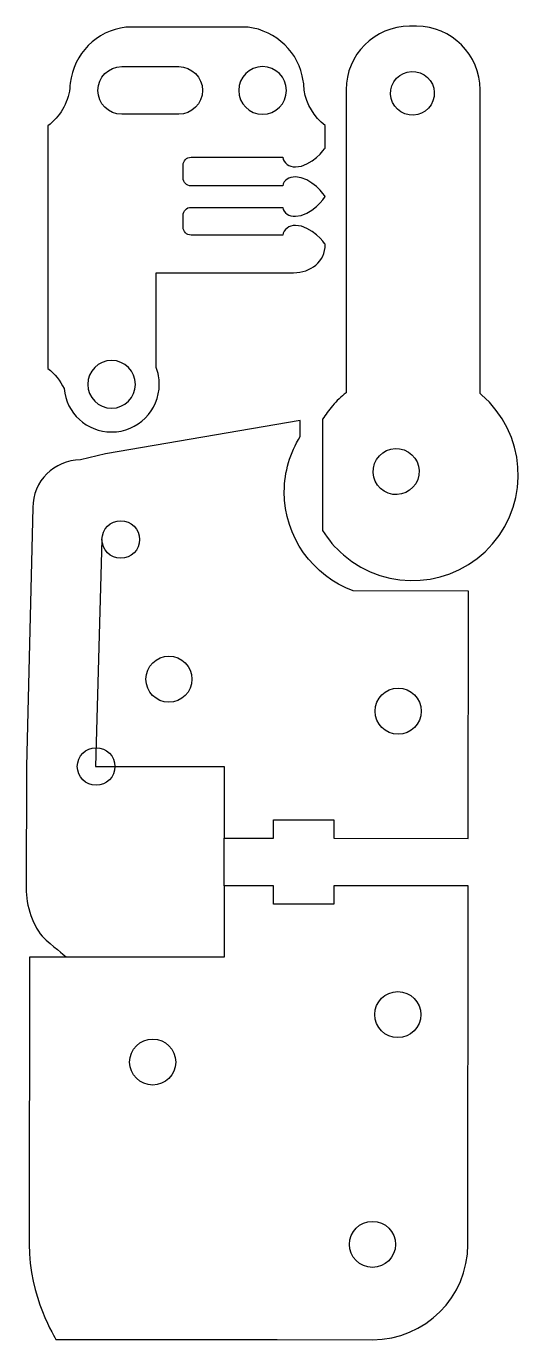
# Model space of a CAD drawing. Header units: millimetres. Extents: x 1.3 to 26.7, y 1.3 to 67.4.
import ezdxf

# ---------------------------------------------------------------- set-up
doc = ezdxf.new("R2010")
doc.units = ezdxf.units.MM
doc.layers.add('Layer_1', color=7, linetype='CONTINUOUS')

msp = doc.modelspace()

# ---------------------------------------------------------------- linework, layer by layer
at = {"layer": 'Layer_1', "color": 1, "true_color": 0xff0000}
for points in [[(12.445647, 67.373794), (6.296025, 67.373794)], [(20.92857, 67.42045), (20.581719, 67.42045)], [(6.089438, 65.389207), (8.954558, 65.389207)], [(3.495252, 64.551007), (3.484245, 64.428522)], [(17.381883, 64.220333), (17.381883, 48.96989)], [(24.127841, 48.922477), (24.127841, 64.220333)], [(21.756045, 63.664355), (21.756045, 63.664355)], [(8.954558, 62.989471), (6.089438, 62.989471), (6.089438, 62.989471)], [(13.178578, 62.989471), (13.178578, 62.989471)], [(2.376241, 62.412327), (2.376241, 50.182227)], [(16.332694, 61.2888), (16.332694, 62.427567)], [(9.179207, 59.783145), (9.179207, 60.423225)], [(9.579398, 60.823416), (14.190345, 60.823416)], [(14.827321, 60.334042), (14.827321, 60.339122)], [(14.190063, 59.382954), (9.579398, 59.382954)], [(9.579398, 58.302042), (14.190345, 58.302042)], [(16.332694, 58.846449), (16.332694, 58.846449), (16.332694, 58.843627), (16.332694, 58.846449), (16.332694, 58.846449)], [(9.179207, 57.301565), (9.179207, 57.901851)], [(14.827321, 57.85218), (14.827321, 57.85726)], [(14.190063, 56.901374), (9.579398, 56.901374)], [(7.821718, 50.236696), (7.821718, 55.010767), (14.732776, 55.010767)], [(24.202348, 48.862364), (24.202348, 48.862364)], [(5.578616, 48.189456), (5.578616, 48.189456)], [(16.201065, 47.627359), (16.201065, 42.023555)], [(15.071048, 46.756986), (15.071048, 47.56019), (5.275397, 45.889435), (4.011323, 45.580966)], [(5.578616, 46.989447), (5.578616, 46.989447)], [(20.991505, 44.594317), (20.991505, 44.594317)], [(1.611305, 43.18123), (1.289854, 30.14849), (1.283928, 23.852951)], [(5.093363, 41.57595), (4.771912, 30.145386), (11.248065, 30.139177), (11.244114, 26.538578), (13.721743, 26.535755), (13.721743, 27.456646), (16.761559, 27.453542), (16.761559, 26.532651), (23.534892, 26.52616), (23.547592, 38.979788), (17.737765, 38.985715)], [(6.986792, 41.574822), (6.986792, 41.574822)], [(7.306268, 34.542408), (7.306268, 34.542408)], [(18.844641, 32.931484), (18.844641, 32.931484)], [(5.744732, 30.145104), (5.744732, 30.145104)], [(11.242139, 24.138278), (11.242139, 24.1411), (11.244961, 26.539424)], [(23.515983, 6.077184), (23.533481, 24.128964), (16.760148, 24.135455), (16.760148, 23.214564), (13.720332, 23.217669), (13.720332, 24.13856), (11.242703, 24.141382), (11.242703, 24.13856), (11.239317, 20.539662), (7.528094, 20.543331), (5.482548, 20.546153), (1.442819, 20.550386), (1.428425, 6.098633)], [(18.824885, 17.651118), (18.824885, 17.651118)], [(6.487259, 15.263235), (6.487259, 15.263235)], [(17.548394, 6.081982), (17.548394, 6.081982)], [(2.772932, 1.297186), (13.911397, 1.28618), (18.711714, 1.282229), (18.711714, 1.281946)]]:
    msp.add_lwpolyline(points, dxfattribs=at)
for points in [[(6.296025, 67.373794), (4.824518, 67.19684), (3.660634, 66.025618), (3.495252, 64.551007)], [(15.228923, 64.668976), (15.015845, 66.088271), (13.877361, 67.201638), (12.445647, 67.373794)], [(20.581719, 67.42045), (18.814443, 67.42045), (17.381883, 65.98789), (17.381883, 64.220333)], [(24.127841, 64.220333), (24.127841, 65.98789), (22.695845, 67.42045), (20.92857, 67.42045)], [(4.889712, 64.188916), (4.889712, 64.852138), (5.426781, 65.389207), (6.089438, 65.389207)], [(8.954558, 65.389207), (9.617498, 65.389207), (10.154567, 64.852138), (10.154567, 64.188916)], [(13.178578, 65.389207), (12.515921, 65.389207), (11.978569, 64.852138), (11.978569, 64.188916)], [(14.378587, 64.188916), (14.378587, 64.852138), (13.841236, 65.389207), (13.178578, 65.389207)], [(19.692719, 64.427484), (19.903821, 64.997008), (20.535999, 65.287697), (21.105805, 65.077442)], [(21.105805, 65.077442), (21.674765, 64.866904), (21.966583, 64.234162), (21.756045, 63.664355)], [(3.478318, 64.297571), (3.380105, 63.527387), (2.968907, 62.856545), (2.376241, 62.412327)], [(3.484245, 64.428522), (3.480858, 64.38506), (3.479729, 64.341316), (3.478318, 64.297571)], [(6.089438, 62.989471), (5.426781, 62.989471), (4.889712, 63.526258), (4.889712, 64.188916)], [(10.154567, 64.188916), (10.154567, 63.526258), (9.617498, 62.989471), (8.954558, 62.989471)], [(11.978569, 64.188916), (11.978569, 63.526258), (12.515921, 62.989471), (13.178578, 62.989471)], [(13.178578, 62.989471), (13.841236, 62.989471), (14.378587, 63.526258), (14.378587, 64.188916)], [(15.259121, 64.383931), (15.252629, 64.479887), (15.243034, 64.575842), (15.228923, 64.668976)], [(15.267587, 64.207542), (15.267587, 64.267656), (15.263354, 64.326076), (15.259121, 64.383931)], [(16.332694, 62.427567), (15.774458, 62.853722), (15.384145, 63.484489), (15.267587, 64.207542)], [(20.343241, 63.014679), (19.773434, 63.225217), (19.482463, 63.857677), (19.692719, 64.427484)], [(21.756045, 63.664355), (21.545508, 63.095113), (20.912765, 62.804142), (20.343241, 63.014679)], [(14.827321, 60.339122), (15.659029, 60.339122), (16.332694, 61.2888), (16.332694, 61.2888)], [(9.179207, 60.423225), (9.179207, 60.644205), (9.358136, 60.823416), (9.579398, 60.823416)], [(14.190345, 60.823416), (14.246507, 60.522567), (14.509821, 60.334042), (14.827321, 60.334042)], [(9.579398, 59.382954), (9.358136, 59.382954), (9.179207, 59.562165), (9.179207, 59.783145)], [(14.827321, 59.833945), (14.509256, 59.833945), (14.245943, 59.684931), (14.190063, 59.382954)], [(16.331847, 58.846167), (16.322534, 58.859431), (15.653103, 59.833945), (14.827321, 59.833945)], [(9.179207, 57.901851), (9.179207, 58.122831), (9.358136, 58.302042), (9.579398, 58.302042)], [(14.190345, 58.302042), (14.246507, 58.001194), (14.509821, 57.85218), (14.827321, 57.85218)], [(14.827321, 57.85726), (15.653103, 57.85726), (16.322534, 58.832338), (16.331847, 58.846167)], [(9.579398, 56.901374), (9.358136, 56.901374), (9.179207, 57.080585), (9.179207, 57.301565)], [(14.827321, 57.39244), (14.509256, 57.39244), (14.245943, 57.203351), (14.190063, 56.901374)], [(16.332694, 56.443327), (16.332694, 56.443327), (15.659029, 57.39244), (14.827321, 57.39244)], [(14.732776, 55.010767), (15.613027, 55.010767), (16.332694, 55.563076), (16.332694, 56.443327)], [(5.578616, 50.589474), (4.915958, 50.589474), (4.378325, 50.05184), (4.378325, 49.389465)], [(6.778625, 49.389465), (6.778625, 50.05184), (6.241556, 50.589474), (5.578616, 50.589474)], [(2.376241, 50.182227), (2.723092, 49.917502), (2.998258, 49.56924), (3.189887, 49.172436)], [(7.978634, 49.389465), (7.978634, 49.688056), (7.921625, 49.972536), (7.821718, 50.236696)], [(3.189887, 49.172436), (3.299107, 47.94872), (4.326114, 46.989447), (5.578616, 46.989447)], [(4.378325, 49.389465), (4.378325, 48.726525), (4.916241, 48.189456), (5.578616, 48.189456)], [(5.578616, 46.989447), (6.903932, 46.989447), (7.978634, 48.063867), (7.978634, 49.389465)], [(5.578616, 48.189456), (6.241556, 48.189456), (6.778625, 48.726525), (6.778625, 49.389465)], [(17.381883, 48.96989), (17.138325, 48.773182), (16.906621, 48.555588), (16.694954, 48.310337)], [(16.694954, 48.310337), (16.506994, 48.093308), (16.347257, 47.863297), (16.201065, 47.627359)], [(24.202348, 48.862364), (24.178641, 48.883248), (24.152959, 48.902157), (24.127841, 48.922477)], [(24.754657, 41.354406), (26.675461, 43.579728), (26.428517, 46.940995), (24.202348, 48.862364)], [(14.272359, 43.974275), (14.272359, 44.997048), (14.56841, 45.947855), (15.071048, 46.756986)], [(18.815854, 45.399497), (19.038528, 46.000066), (19.705419, 46.306559), (20.305705, 46.084733)], [(20.305705, 46.084733), (20.905992, 45.862906), (21.213332, 45.19545), (20.991505, 44.594317)], [(4.011323, 45.580966), (2.685725, 45.580966), (1.611305, 44.506264), (1.611305, 43.18123)], [(19.501654, 43.909082), (18.900803, 44.13119), (18.593745, 44.798646), (18.815854, 45.399497)], [(20.991505, 44.594317), (20.769397, 43.994313), (20.102505, 43.687255), (19.501654, 43.909082)], [(17.737765, 38.985715), (15.713103, 39.740942), (14.270101, 41.686864), (14.272359, 43.974275)], [(5.093928, 41.576797), (5.093928, 42.099755), (5.51839, 42.522524), (6.041348, 42.522242)], [(6.041348, 42.522242), (6.564023, 42.521677), (6.987357, 42.097779), (6.986792, 41.574822)], [(16.201065, 42.023555), (16.478208, 41.576515), (16.827317, 41.163624), (17.246134, 40.801533)], [(6.039372, 40.629095), (5.516697, 40.629659), (5.093928, 41.054122), (5.093928, 41.576797)], [(6.986792, 41.574822), (6.986792, 41.052146), (6.562048, 40.628813), (6.039372, 40.629095)], [(17.246134, 40.801533), (19.472303, 38.88101), (22.833288, 39.128519), (24.754657, 41.354406)], [(7.306268, 34.542408), (7.306268, 35.183053), (7.826685, 35.701777), (8.467048, 35.70093)], [(8.467048, 35.70093), (9.107692, 35.700366), (9.626134, 35.180513), (9.62557, 34.54015)], [(8.46479, 33.381628), (7.824428, 33.382193), (7.305139, 33.902046), (7.306268, 34.542408)], [(9.62557, 34.54015), (9.62557, 33.899506), (9.105152, 33.381064), (8.46479, 33.381628)], [(18.844641, 32.931484), (18.844641, 33.571846), (19.365059, 34.09057), (20.005139, 34.090006)], [(20.005139, 34.090006), (20.646065, 34.089442), (21.164508, 33.569588), (21.163943, 32.929226)], [(20.003445, 31.770422), (19.362801, 31.771268), (18.843794, 32.290839), (18.844641, 32.931484)], [(21.163943, 32.929226), (21.163943, 32.288299), (20.643525, 31.769857), (20.003445, 31.770422)], [(3.851868, 30.147079), (3.851868, 30.670037), (4.27633, 31.093088), (4.799288, 31.092524)], [(4.799288, 31.092524), (5.321963, 31.092242), (5.745297, 30.668344), (5.744732, 30.145104)], [(4.797594, 29.199659), (4.274637, 29.200506), (3.851303, 29.624404), (3.851868, 30.147079)], [(5.744732, 30.145104), (5.744732, 29.622428), (5.319705, 29.199095), (4.797594, 29.199659)], [(1.283928, 23.852951), (1.283928, 22.972982), (1.732097, 21.869493), (2.281583, 21.400158)], [(2.281583, 21.400158), (2.83107, 20.931104), (3.31113, 20.547), (3.31113, 20.547)], [(18.824885, 17.651118), (18.824885, 18.291762), (19.345585, 18.810486), (19.985665, 18.809922)], [(19.985665, 18.809922), (20.626592, 18.809922), (21.145034, 18.289504), (21.14447, 17.649142)], [(19.983125, 16.490338), (19.343045, 16.490338), (18.824039, 17.010755), (18.824885, 17.651118)], [(21.14447, 17.649142), (21.14447, 17.008498), (20.62377, 16.489773), (19.983125, 16.490338)], [(6.487259, 15.263235), (6.487259, 15.90388), (7.007677, 16.422604), (7.648039, 16.42204)], [(7.648039, 16.42204), (8.288401, 16.42204), (8.807125, 15.901622), (8.806561, 15.26126)], [(7.645781, 14.102738), (7.005419, 14.102738), (6.486412, 14.622873), (6.487259, 15.263235)], [(8.806561, 15.26126), (8.806561, 14.620898), (8.286143, 14.102173), (7.645781, 14.102738)], [(17.548394, 6.081982), (17.548394, 6.722344), (18.068812, 7.240786), (18.709174, 7.240222)], [(18.709174, 7.240222), (19.349819, 7.240222), (19.868261, 6.719804), (19.867697, 6.07916)], [(1.428425, 6.098633), (1.425603, 3.447438), (2.772932, 1.297186), (2.772932, 1.297186)], [(18.706917, 4.920638), (18.066554, 4.920638), (17.547265, 5.441055), (17.548394, 6.081982)], [(19.867697, 6.07916), (19.867697, 5.438798), (19.347279, 4.920073), (18.706917, 4.920638)], [(18.711714, 1.281946), (21.362063, 1.279124), (23.513443, 3.426271), (23.515983, 6.077184)]]:
    msp.add_open_spline(points, degree=3, dxfattribs=at)

doc.saveas('drawing.dxf')
